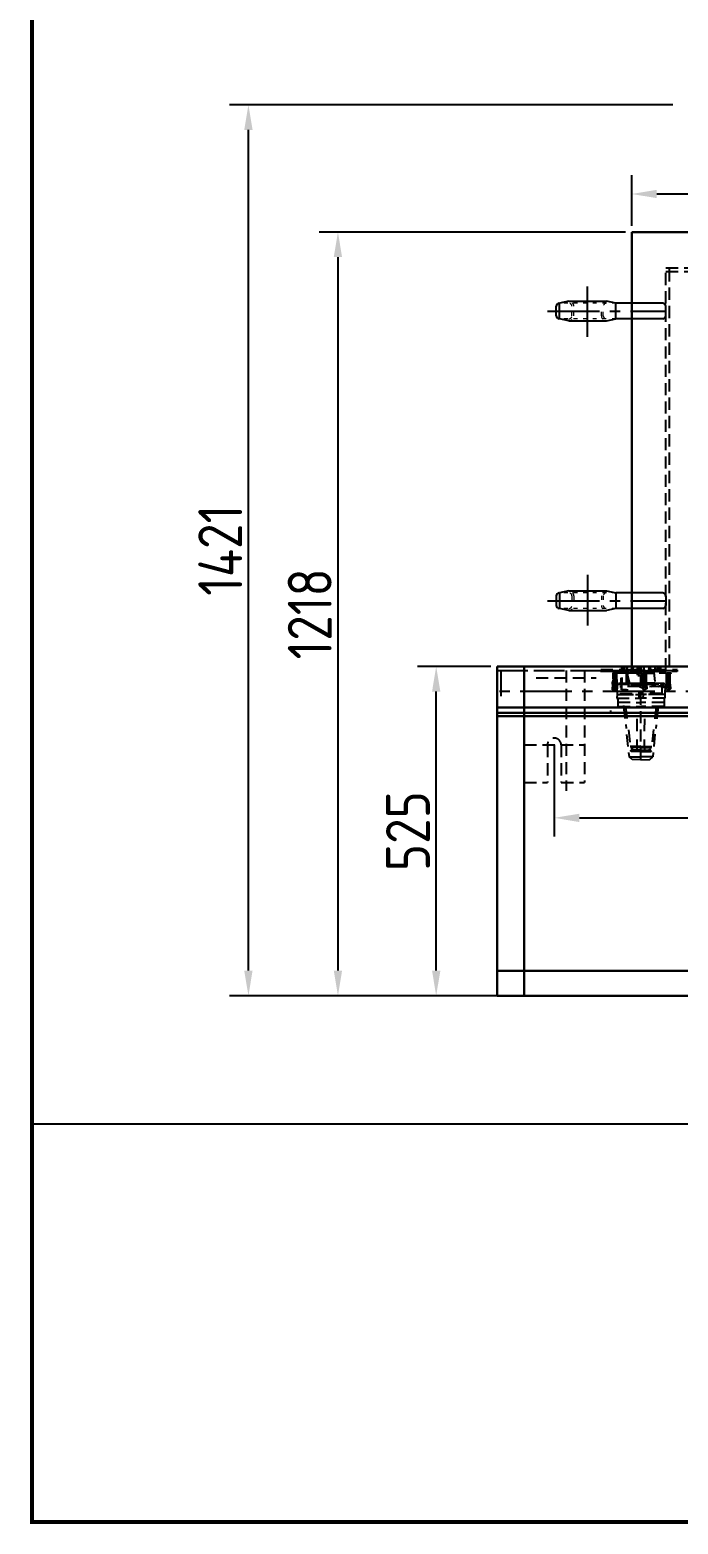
# Model space of a CAD drawing. Header units: millimetres. Extents: x 70841 to 133731, y -170061 to -164340.
# Drawn here: x 98683 to 99717, y -169741 to -167358 of the extents above; entities that cross this region are included whole.
import ezdxf

# ---------------------------------------------------------------- set-up
doc = ezdxf.new("R2010")
doc.units = ezdxf.units.MM
doc.header["$LTSCALE"] = 13
for name, pattern in [('ACAD_ISO03W100', [1.18, 0.47, -0.71]), ('CENTERX2', [101.6, 63.5, -12.7, 12.7, -12.7]), ('DASHED', [0.75, 0.5, -0.25]), ('HIDDEN', [9.525, 6.35, -3.175])]:
    doc.linetypes.add(name, pattern=pattern)
for name, color, linetype in [('1', 4, 'Continuous'), ('2', 3, 'Continuous'), ('粗实线', 4, 'Continuous'), ('细实线', 2, 'Continuous'), ('虚线', 6, 'HIDDEN'), ('铁心虚线', 1, 'DASHED')]:
    doc.layers.add(name, color=color, linetype=linetype)
doc.layers.add('标注、文本', color=3, linetype='Continuous', lineweight=25)
doc.styles.get("Standard").update_dxf_attribs({"font": 'gbenor.shx', "bigfont": 'gbcbig.shx'})
doc.dimstyles.new('1-15', dxfattribs={"dimscale": 20, "dimtxt": 3.5, "dimasz": 2, "dimexe": 1.5, "dimexo": 0.5, "dimgap": 0.5, "dimtad": 1, "dimtoh": 1, "dimdec": 1, "dimdsep": 46, "dimtxsty": 'Standard', "dimcen": 2.5, "dimclrd": 3, "dimclre": 3, "dimclrt": 3, "dimadec": 0, "dimazin": 2, "dimtfac": 1, "dimtdec": 1, "dimtmove": 0, "dimatfit": 2, "dimfxl": 1, "dimarcsym": 0})

# ---------------------------------------------------------------- blocks, each defined once
blk = doc.blocks.new('*D973')
at = {"layer": 'Defpoints', "color": 0, "transparency": 16777216}
for p in [(99330.8, -168373.7), (99428.2, -168373.7), (99428.2, -168898.7)]:
    blk.add_point(p, dxfattribs=at)
at = {"layer": '标注、文本', "color": 3, "lineweight": -2, "transparency": 16777216}
for p, q in [((99418.2, -168373.7), (99300.8, -168373.7)), ((99330.8, -168858.7), (99330.8, -168413.7)), ((99418.2, -168898.7), (99300.8, -168898.7))]:
    blk.add_line(p, q, dxfattribs=at)
at = {"layer": '标注、文本', "color": 3, "transparency": 16777216}
for points in [[(99324.2, -168413.7), (99337.5, -168413.7), (99330.8, -168373.7)], [(99324.2, -168858.7), (99337.5, -168858.7), (99330.8, -168898.7)]]:
    blk.add_solid(points, dxfattribs=at)
at = {"layer": '标注、文本', "color": 3, "transparency": 16777216, "insert": (99285.8, -168636.2), "char_height": 70, "attachment_point": 5, "rotation": 90}
blk.add_mtext('525', dxfattribs=at)
blk = doc.blocks.new('*D974')
at = {"layer": 'Defpoints', "color": 0, "transparency": 16777216}
for p in [(99642.7, -167680.7), (99174.1, -168898.7), (99592.7, -168898.7)]:
    blk.add_point(p, dxfattribs=at)
at = {"layer": '标注、文本', "color": 3, "lineweight": -2, "transparency": 16777216}
for p, q in [((99632.7, -167680.7), (99144.1, -167680.7)), ((99174.1, -167720.7), (99174.1, -168858.7)), ((99582.7, -168898.7), (99144.1, -168898.7))]:
    blk.add_line(p, q, dxfattribs=at)
at = {"layer": '标注、文本', "color": 3, "transparency": 16777216}
for points in [[(99167.4, -167720.7), (99180.7, -167720.7), (99174.1, -167680.7)], [(99167.4, -168858.7), (99180.7, -168858.7), (99174.1, -168898.7)]]:
    blk.add_solid(points, dxfattribs=at)
at = {"layer": '标注、文本', "color": 3, "transparency": 16777216, "insert": (99129.1, -168289.7), "char_height": 70, "attachment_point": 5, "rotation": 90}
blk.add_mtext('1218', dxfattribs=at)
blk = doc.blocks.new('*D975')
at = {"layer": 'Defpoints', "color": 0, "transparency": 16777216}
for p in [(100653.7, -167620), (99642.7, -167680.7), (100653.7, -167680.7)]:
    blk.add_point(p, dxfattribs=at)
at = {"layer": '标注、文本', "color": 3, "lineweight": -2, "transparency": 16777216}
for p, q in [((99642.7, -167670.7), (99642.7, -167590)), ((100653.7, -167670.7), (100653.7, -167590)), ((99682.7, -167620), (100613.7, -167620))]:
    blk.add_line(p, q, dxfattribs=at)
at = {"layer": '标注、文本', "color": 3, "transparency": 16777216}
for points in [[(99682.7, -167613.3), (99682.7, -167626.6), (99642.7, -167620)], [(100613.7, -167613.3), (100613.7, -167626.6), (100653.7, -167620)]]:
    blk.add_solid(points, dxfattribs=at)
at = {"layer": '标注、文本', "color": 3, "transparency": 16777216, "insert": (100148.2, -167575), "char_height": 70, "attachment_point": 5}
blk.add_mtext('1011', dxfattribs=at)
blk = doc.blocks.new('*D976')
at = {"layer": 'Defpoints', "color": 0, "transparency": 16777216}
for p in [(99519.2, -168498.7), (100148.2, -168498.7), (100148.2, -168615)]:
    blk.add_point(p, dxfattribs=at)
at = {"layer": '标注、文本', "color": 3, "lineweight": -2, "transparency": 16777216}
for p, q in [((99519.2, -168508.7), (99519.2, -168645)), ((100148.2, -168508.7), (100148.2, -168645)), ((99559.2, -168615), (100108.2, -168615))]:
    blk.add_line(p, q, dxfattribs=at)
at = {"layer": '标注、文本', "color": 3, "transparency": 16777216}
for points in [[(99559.2, -168608.4), (99559.2, -168621.7), (99519.2, -168615)], [(100108.2, -168608.4), (100108.2, -168621.7), (100148.2, -168615)]]:
    blk.add_solid(points, dxfattribs=at)
at = {"layer": '标注、文本', "color": 3, "transparency": 16777216, "insert": (99833.7, -168570), "char_height": 70, "attachment_point": 5}
blk.add_mtext('629', dxfattribs=at)
blk = doc.blocks.new('*D1769')
at = {"layer": 'Defpoints', "color": 0, "transparency": 16777216}
for p in [(99031.3, -167477.7), (99718.2, -167477.7), (99428.2, -168898.7)]:
    blk.add_point(p, dxfattribs=at)
at = {"layer": '标注、文本', "color": 3, "lineweight": -2, "transparency": 16777216}
for p, q in [((99708.2, -167477.7), (99001.3, -167477.7)), ((99031.3, -168858.7), (99031.3, -167517.7)), ((99418.2, -168898.7), (99001.3, -168898.7))]:
    blk.add_line(p, q, dxfattribs=at)
at = {"layer": '标注、文本', "color": 3, "transparency": 16777216}
for points in [[(99024.6, -167517.7), (99037.9, -167517.7), (99031.3, -167477.7)], [(99024.6, -168858.7), (99037.9, -168858.7), (99031.3, -168898.7)]]:
    blk.add_solid(points, dxfattribs=at)
at = {"layer": '标注、文本', "color": 3, "transparency": 16777216, "insert": (98986.3, -168188.2), "char_height": 70, "attachment_point": 5, "rotation": 90}
blk.add_mtext('1421', dxfattribs=at)

msp = doc.modelspace()

# ---------------------------------------------------------------- hatches: boundary and pattern name
at = {"layer": '铁心虚线', "ltscale": 3}
h = msp.add_hatch(color=6, dxfattribs=at)
h.dxf.hatch_style = 2
h.paths.add_polyline_path([(99657.156, -168380.596), (99688.487, -168380.646), (99689.286, -168384.104)])
h = msp.add_hatch(color=6, dxfattribs=at)
h.dxf.hatch_style = 2
h.paths.add_polyline_path([(99657.156, -168380.596), (99657.954, -168384.054), (99689.286, -168384.104)])
h = msp.add_hatch(color=6, dxfattribs=at)
h.dxf.hatch_style = 2
h.paths.add_polyline_path([(99688.487, -168380.646), (99694.339, -168380.752), (99694.977, -168383.518)])
h = msp.add_hatch(color=6, dxfattribs=at)
h.dxf.hatch_style = 2
h.paths.add_polyline_path([(99688.487, -168380.646), (99689.286, -168384.104), (99694.977, -168383.518)])
h = msp.add_hatch(color=6, dxfattribs=at)
h.dxf.hatch_style = 2
h.paths.add_polyline_path([(99694.339, -168380.752), (99694.977, -168383.518), (99695.03, -168380.593)])

# ---------------------------------------------------------------- linework, layer by layer
at = {"layer": '1', "color": 1, "linetype": 'CENTERX2', "lineweight": -3, "ltscale": 0.1}
for p, q in [((99572.178, -167848.006), (99572.178, -167767.313)), ((99508.557, -167806.67), (99697.169, -167806.67)), ((99572.178, -168227.281), (99572.178, -168307.974)), ((99508.557, -168268.617), (99697.169, -168268.617)), ((100868.169, -168413.745), (99428.169, -168413.745))]:
    msp.add_line(p, q, dxfattribs=at)
at = {"layer": '1', "const_width": 6.541}
msp.add_lwpolyline([(98685.929, -169738.188), (105861.929, -169738.188), (105861.929, -164580.438), (98685.929, -164580.438), (98685.929, -169738.188)], dxfattribs=at)
at = {"layer": '2'}
msp.add_line((98685.929, -169102.813), (105861.929, -169102.813), dxfattribs=at)
at = {"layer": '标注、文本'}
for p, q in [((99522.187, -167814.17), (99522.187, -167799.17)), ((99542.427, -167791.17), (99527.427, -167794.17)), ((99527.427, -167819.17), (99527.427, -167794.17)), ((99542.427, -167791.17), (99602.427, -167791.17)), ((99617.427, -167794.17), (99602.427, -167791.17)), ((99692.169, -167794.17), (99617.427, -167794.17)), ((99617.427, -167819.17), (99617.427, -167794.17)), ((99697.169, -167814.17), (99697.169, -167799.17)), ((99542.427, -167822.17), (99527.427, -167819.17)), ((99542.427, -167822.17), (99602.427, -167822.17)), ((99602.427, -167822.17), (99617.427, -167819.17)), ((99692.169, -167819.17), (99617.427, -167819.17)), ((99542.427, -168253.117), (99527.427, -168256.117)), ((99542.427, -168253.117), (99602.427, -168253.117)), ((99602.427, -168253.117), (99617.427, -168256.117)), ((99522.187, -168261.117), (99522.187, -168276.117)), ((99527.427, -168256.117), (99527.427, -168281.117)), ((99692.169, -168256.117), (99617.427, -168256.117)), ((99617.427, -168256.117), (99617.427, -168281.117)), ((99697.169, -168261.117), (99697.169, -168276.117)), ((99542.427, -168284.117), (99527.427, -168281.117)), ((99542.427, -168284.117), (99602.427, -168284.117)), ((99617.427, -168281.117), (99602.427, -168284.117)), ((99692.169, -168281.117), (99617.427, -168281.117))]:
    msp.add_line(p, q, dxfattribs=at)
at = {"layer": '标注、文本', "color": 2, "linetype": 'ACAD_ISO03W100', "lineweight": 18}
for p, q in [((99617.427, -167794.17), (99527.187, -167794.17)), ((99547.427, -167814.17), (99547.427, -167799.17)), ((99550.427, -167814.17), (99550.427, -167799.17)), ((99594.427, -167814.17), (99594.427, -167799.17)), ((99597.427, -167814.17), (99597.427, -167799.17)), ((99617.427, -167819.17), (99527.187, -167819.17)), ((99617.427, -168256.117), (99527.187, -168256.117)), ((99547.427, -168261.117), (99547.427, -168276.117)), ((99550.427, -168261.117), (99550.427, -168276.117)), ((99594.427, -168261.117), (99594.427, -168276.117)), ((99597.427, -168261.117), (99597.427, -168276.117)), ((99617.427, -168281.117), (99527.187, -168281.117))]:
    msp.add_line(p, q, dxfattribs=at)
at = {"layer": '标注、文本'}
for centre, start, end in [((99527.187, -167799.17), 90, 180), ((99692.169, -167799.17), 0, 90), ((99527.187, -167814.17), 180, 270), ((99692.169, -167814.17), 270, 0), ((99527.187, -168261.117), 90, 180), ((99527.187, -168276.117), 180, 270), ((99692.169, -168261.117), 0, 90), ((99692.169, -168276.117), 270, 0)]:
    msp.add_arc(centre, 5, start, end, dxfattribs=at)
at = {"layer": '标注、文本', "color": 2, "linetype": 'ACAD_ISO03W100', "lineweight": 18}
for centre, radius, start, end in [((99542.427, -167799.17), 8, 0, 90), ((99542.427, -167799.17), 5, 0, 90), ((99602.427, -167799.17), 8, 90, 180), ((99602.427, -167799.17), 5, 90, 180), ((99542.427, -167814.17), 5, 270, 0), ((99542.427, -167814.17), 8, 270, 0), ((99602.427, -167814.17), 8, 180, 270), ((99602.427, -167814.17), 5, 180, 270), ((99542.427, -168261.117), 8, 0, 90), ((99602.427, -168261.117), 8, 90, 180), ((99542.427, -168261.117), 5, 0, 90), ((99542.427, -168276.117), 5, 270, 0), ((99542.427, -168276.117), 8, 270, 0), ((99602.427, -168276.117), 8, 180, 270), ((99602.427, -168261.117), 5, 90, 180), ((99602.427, -168276.117), 5, 180, 270)]:
    msp.add_arc(centre, radius, start, end, dxfattribs=at)
at = {"layer": '粗实线', "lineweight": 30}
for p, q in [((99642.669, -167680.745), (99642.669, -168373.745)), ((99642.669, -167680.745), (100653.669, -167680.745)), ((99428.169, -168373.745), (100868.169, -168373.745)), ((99428.169, -168373.745), (99428.169, -168438.745)), ((99428.169, -168373.745), (99428.169, -168898.745)), ((99471.169, -168373.745), (99471.169, -168898.745)), ((99428.169, -168438.745), (100868.169, -168438.745)), ((99428.169, -168858.745), (100868.169, -168858.745)), ((99428.169, -168898.745), (100868.169, -168898.745))]:
    msp.add_line(p, q, dxfattribs=at)
at = {"layer": '细实线', "color": 4, "lineweight": 30}
for p, q in [((99428.169, -168447.701), (100868.169, -168447.701)), ((99428.169, -168452.701), (100868.169, -168452.701))]:
    msp.add_line(p, q, dxfattribs=at)
at = {"layer": '虚线', "ltscale": 0.5}
for p, q in [((99428.169, -168379.745), (100868.169, -168379.745)), ((99434.169, -168379.745), (99434.169, -168438.745))]:
    msp.add_line(p, q, dxfattribs=at)
at = {"layer": '铁心虚线', "color": 6, "ltscale": 3}
for p, q in [((99697.169, -167737.745), (100599.169, -167737.745)), ((99697.169, -168379.745), (99697.169, -167737.745)), ((99697.169, -167743.745), (100599.169, -167743.745)), ((99703.169, -168373.745), (99703.169, -167737.745)), ((99428.169, -168379.745), (99637.021, -168379.745)), ((99471.169, -168379.745), (99471.169, -168558.745)), ((99490.169, -168391.745), (99586.169, -168391.745)), ((99538.169, -168379.745), (99538.169, -168571.745)), ((99567.169, -168379.745), (99567.169, -168558.745)), ((99657.169, -168522.625), (99657.486, -168373.745)), ((99609.13, -168443.701), (99609.13, -168447.701)), ((99471.169, -168498.745), (99567.169, -168498.745)), ((99508.169, -168498.745), (99508.169, -168558.745)), ((99519.169, -168498.745), (99519.169, -168558.745)), ((99530.169, -168498.745), (99530.169, -168558.745)), ((99471.169, -168558.745), (99508.169, -168558.745)), ((99530.169, -168558.745), (99567.169, -168558.745))]:
    msp.add_line(p, q, dxfattribs=at)
for points in [[(99599.179, -168380.913), (99636.362, -168381.069)], [(99611.52, -168383.89), (99613.754, -168384.103), (99615.297, -168384.475), (99615.616, -168385.858)], [(99611.836, -168401.985), (99612.049, -168399.75), (99617.154, -168384.004)], [(99620.989, -168383.89), (99613.754, -168384.103)], [(99657.263, -168384.213), (99617.154, -168384.004), (99614.762, -168402.038)], [(99615.179, -168380.913), (99652.362, -168381.069)], [(99615.829, -168383.624), (99617.531, -168384.688), (99617.85, -168386.071)], [(99619.234, -168385.752), (99619.606, -168384.209), (99620.989, -168383.89)], [(99657.156, -168380.596), (99625.824, -168380.546), (99626.356, -168379.695), (99657.688, -168379.745)], [(99626.647, -168373.745), (99626.356, -168379.695)], [(99631.84, -168383.569), (99632.053, -168381.335), (99626.361, -168381.921), (99626.84, -168383.995)], [(99633.383, -168383.942), (99638.438, -168399.527), (99638.225, -168401.761)], [(99636.889, -168377.992), (99634.763, -168400.333)], [(99634.766, -168383.622), (99639.289, -168400.059), (99639.768, -168402.134), (99637.534, -168401.921)], [(99652.209, -168387.565), (99652.05, -168373.745)], [(99653.346, -168373.745), (99653.38, -168389.48)], [(99657.156, -168380.596), (99688.487, -168380.646), (99689.019, -168379.795), (99657.688, -168379.745)], [(99657.263, -168384.213), (99694.977, -168383.518), (99695.03, -168380.593), (99657.156, -168380.596)], [(99657.263, -168384.213), (99696.52, -168383.89), (99698.063, -168384.263), (99698.382, -168385.646)], [(99660.88, -168384.107), (99662.423, -168384.479), (99662.742, -168385.862)], [(99661.43, -168373.745), (99661.466, -168389.798)], [(99661.624, -168381.021), (99690.03, -168381.019)], [(99662.529, -168388.096), (99662.686, -168373.745)], [(99662.954, -168383.628), (99664.657, -168384.691), (99664.976, -168386.074)], [(99666.359, -168385.755), (99666.731, -168384.212), (99668.114, -168383.893)], [(99677.689, -168378.041), (99679.872, -168400.116)], [(99688.627, -168373.745), (99689.019, -168379.795)], [(99696.52, -168383.89), (99698.754, -168384.103), (99700.297, -168384.475), (99700.616, -168385.858)], [(99705.989, -168383.89), (99698.754, -168384.103)], [(99700.829, -168383.624), (99702.531, -168384.688), (99702.85, -168386.071)], [(99704.234, -168385.752), (99704.606, -168384.209), (99705.989, -168383.89)], [(99611.836, -168401.985), (99611.677, -168410.762), (99616.146, -168411.187), (99616.145, -168401.718)], [(99611.836, -168401.985), (99653.328, -168401.874), (99654.179, -168402.406), (99655.19, -168403.63)], [(99617.055, -168411.019), (99615.512, -168410.647), (99613.97, -168410.275), (99613.65, -168408.892)], [(99617.959, -168408.625), (99616.416, -168408.253), (99616.097, -168406.87)], [(99619.502, -168408.998), (99618.97, -168409.849), (99617.055, -168411.019)], [(99618.539, -168402.622), (99619.285, -168418.474), (99619.179, -168424.326), (99657.054, -168424.322)], [(99619.288, -168401.763), (99619.502, -168408.998)], [(99655.669, -168405.704), (99623.646, -168405.813)], [(99634.763, -168400.333), (99657.317, -168400.225)], [(99660.776, -168408.895), (99655.828, -168406.396), (99655.19, -168403.63)], [(99690.671, -168402.722), (99691.734, -168401.02), (99693.809, -168400.541), (99695.351, -168400.913), (99695.83, -168402.987), (99695.725, -168418.307), (99695.62, -168424.159), (99657.054, -168424.322)], [(99666.414, -168401.767), (99691.202, -168401.871), (99690.938, -168416.499), (99690.566, -168418.042), (99689.183, -168418.361), (99657.159, -168418.471)], [(99664.18, -168411.023), (99662.638, -168410.651), (99661.095, -168410.278), (99660.776, -168408.895)], [(99662.797, -168401.873), (99665.031, -168402.086)], [(99662.797, -168401.873), (99665.031, -168402.086)], [(99665.085, -168408.629), (99663.542, -168408.257), (99663.223, -168406.874)], [(99666.627, -168409.001), (99665.404, -168410.012), (99664.18, -168411.023)], [(99666.414, -168401.767), (99691.202, -168401.871), (99692.054, -168402.403), (99693.064, -168403.626)], [(99666.414, -168401.767), (99666.627, -168409.001)], [(99690.99, -168404.105), (99691.202, -168401.871), (99690.618, -168405.648), (99666.68, -168406.075)], [(99698.65, -168408.892), (99693.703, -168406.392), (99693.064, -168403.626)], [(99702.055, -168411.019), (99700.512, -168410.647), (99698.97, -168410.275), (99698.65, -168408.892)], [(99702.959, -168408.625), (99701.416, -168408.253), (99701.097, -168406.87)], [(99704.502, -168408.998), (99703.97, -168409.849), (99702.055, -168411.019)], [(99704.288, -168401.763), (99704.502, -168408.998)], [(99619.179, -168424.326), (99620.722, -168424.698), (99620.67, -168437.092), (99657.161, -168437.408)], [(99620.616, -168430.549), (99657.107, -168430.865)], [(99629.819, -168435.708), (99629.447, -168437.251), (99633.972, -168472.625)], [(99694.237, -168424.478), (99694.344, -168437.564), (99657.161, -168437.408)], [(99684.876, -168437.565), (99681.315, -168472.62)], [(99651.633, -168476.56), (99651.205, -168452.622)], [(99663.336, -168476.771), (99663.599, -168452.674)], [(99634.664, -168481.934), (99638.497, -168517.467), (99657.435, -168517.466)], [(99637.376, -168474.752), (99640.996, -168503.051)], [(99651.21, -168509.434), (99651.474, -168485.337)], [(99679.773, -168481.717), (99676.372, -168517.464), (99657.435, -168517.466)], [(99663.605, -168509.486), (99663.177, -168485.548)], [(99677.325, -168474.27), (99674.402, -168502.623)], [(99641.422, -168508.052), (99641.263, -168507.36), (99641.954, -168507.2)], [(99657.753, -168509.38), (99642.433, -168509.275), (99641.582, -168508.743), (99641.422, -168508.052)], [(99641.688, -168502.892), (99643.23, -168503.264), (99643.55, -168504.647), (99643.178, -168506.19), (99641.954, -168507.2)], [(99672.594, -168507.41), (99671.583, -168506.187), (99671.264, -168504.804), (99671.636, -168503.261), (99673.711, -168502.782)], [(99673.605, -168508.634), (99673.765, -168509.325), (99672.382, -168509.645)], [(99672.594, -168507.41), (99673.445, -168507.942), (99673.605, -168508.634)], [(99657.169, -168522.625), (99643.232, -168522.201), (99638.497, -168517.467)], [(99657.169, -168522.625), (99671.638, -168522.199), (99676.372, -168517.464)]]:
    msp.add_lwpolyline(points, dxfattribs=at)
for points in [[(99633.91, -168380.864), (99634.232, -168410.653), (99626.306, -168411.026), (99625.824, -168380.546)], [(99635.511, -168380.537), (99635.301, -168411.177), (99627.215, -168410.859), (99627.585, -168380.91)]]:
    msp.add_lwpolyline(points, close=True, dxfattribs=at)
msp.add_arc((99519.169, -168498.745), 11, 0, 180, dxfattribs=at)
for points in [[(99593.11, -168380.815), (99593.11, -168380.815), (99630.293, -168380.971), (99630.293, -168380.971)], [(99593.322, -168378.581), (99593.322, -168378.581), (99630.346, -168378.045), (99630.346, -168378.045)], [(99613.437, -168401.657), (99613.437, -168401.657), (99613.382, -168385.646), (99613.382, -168385.646)], [(99615.671, -168401.87), (99615.671, -168401.87), (99615.616, -168385.858), (99615.616, -168385.858)], [(99617.905, -168402.082), (99617.905, -168402.082), (99617.85, -168386.071), (99617.85, -168386.071)], [(99619.288, -168401.763), (99619.288, -168401.763), (99619.234, -168385.752), (99619.234, -168385.752)], [(99620.989, -168383.89), (99620.989, -168383.89), (99634.766, -168383.622), (99634.766, -168383.622)], [(99626.647, -168373.745), (99626.472, -168377.321), (99626.356, -168379.695), (99626.356, -168379.695)], [(99628.968, -168373.745), (99628.741, -168377.445), (99628.59, -168379.907), (99628.59, -168379.907)], [(99630.259, -168373.745), (99630.087, -168377.262), (99629.973, -168379.588), (99629.973, -168379.588)], [(99633.871, -168373.745), (99633.702, -168377.202), (99633.591, -168379.481), (99633.591, -168379.481)], [(99635.507, -168373.745), (99635.283, -168377.415), (99635.133, -168379.853), (99635.133, -168379.853)], [(99639.07, -168381.13), (99639.07, -168381.13), (99675.402, -168380.754), (99675.402, -168380.754)], [(99639.123, -168378.204), (99639.123, -168378.204), (99675.614, -168378.52), (99675.614, -168378.52)], [(99642.656, -168373.745), (99642.483, -168377.291), (99642.368, -168379.64), (99642.368, -168379.64)], [(99644.871, -168373.745), (99644.709, -168377.414), (99644.602, -168379.853), (99644.602, -168379.853)], [(99656.996, -168379.905), (99656.996, -168379.905), (99656.996, -168377.151), (99656.996, -168373.745)], [(99657.534, -168373.745), (99657.549, -168383.01), (99657.584, -168404.534), (99657.584, -168404.534)], [(99657.688, -168379.745), (99657.688, -168379.745), (99657.688, -168377.077), (99657.687, -168373.745)], [(99659.656, -168385.117), (99659.656, -168385.117), (99663.169, -168400.331), (99663.169, -168400.331)], [(99660.562, -168401.661), (99660.562, -168401.661), (99660.508, -168385.649), (99660.508, -168385.649)], [(99662.797, -168401.873), (99662.797, -168401.873), (99662.742, -168385.862), (99662.742, -168385.862)], [(99665.031, -168402.086), (99665.031, -168402.086), (99664.976, -168386.074), (99664.976, -168386.074)], [(99666.414, -168401.767), (99666.414, -168401.767), (99666.359, -168385.755), (99666.359, -168385.755)], [(99669.797, -168373.745), (99669.968, -168377.382), (99670.082, -168379.797), (99670.082, -168379.797)], [(99672.021, -168373.745), (99672.198, -168377.5), (99672.316, -168380.01), (99672.316, -168380.01)], [(99678.11, -168380.815), (99678.11, -168380.815), (99715.293, -168380.971), (99715.293, -168380.971)], [(99678.322, -168378.581), (99678.322, -168378.581), (99715.346, -168378.045), (99715.346, -168378.045)], [(99679.266, -168373.745), (99679.437, -168377.382), (99679.551, -168379.796), (99679.551, -168379.796)], [(99680.791, -168373.745), (99680.972, -168377.588), (99681.093, -168380.168), (99681.093, -168380.168)], [(99684.413, -168373.745), (99684.591, -168377.529), (99684.711, -168380.062), (99684.711, -168380.062)], [(99685.811, -168373.745), (99685.981, -168377.352), (99686.094, -168379.742), (99686.094, -168379.742)], [(99688.627, -168373.745), (99688.863, -168377.38), (99689.019, -168379.795), (99689.019, -168379.795)], [(99698.437, -168401.657), (99698.437, -168401.657), (99698.382, -168385.646), (99698.382, -168385.646)], [(99700.671, -168401.87), (99700.671, -168401.87), (99700.616, -168385.858), (99700.616, -168385.858)], [(99702.905, -168402.082), (99702.905, -168402.082), (99702.85, -168386.071), (99702.85, -168386.071)], [(99704.288, -168401.763), (99704.288, -168401.763), (99704.234, -168385.752), (99704.234, -168385.752)], [(99613.65, -168408.892), (99613.65, -168408.892), (99613.437, -168401.657), (99613.437, -168401.657)], [(99615.671, -168401.87), (99615.671, -168401.87), (99617.905, -168402.082), (99617.905, -168402.082)], [(99615.671, -168401.87), (99615.671, -168401.87), (99616.097, -168406.87), (99616.097, -168406.87)], [(99617.959, -168408.625), (99617.959, -168408.625), (99617.267, -168408.785), (99617.267, -168408.785)], [(99617.905, -168402.082), (99617.905, -168402.082), (99617.959, -168408.625), (99617.959, -168408.625)], [(99619.285, -168418.474), (99619.285, -168418.474), (99657.159, -168418.471), (99657.159, -168418.471)], [(99619.288, -168401.763), (99619.288, -168401.763), (99639.768, -168402.134), (99639.768, -168402.134)], [(99621.677, -168400.441), (99621.677, -168400.441), (99657.317, -168400.225), (99657.317, -168400.225)], [(99623.966, -168416.665), (99623.966, -168416.665), (99657.372, -168416.236), (99657.372, -168416.236)], [(99625.828, -168418.42), (99625.828, -168418.42), (99657.159, -168418.471), (99657.159, -168418.471)], [(99654.234, -168418.418), (99654.234, -168418.418), (99654.128, -168424.269), (99654.128, -168424.269)], [(99695.725, -168418.307), (99695.725, -168418.307), (99657.159, -168418.471), (99657.159, -168418.471)], [(99679.872, -168400.116), (99679.872, -168400.116), (99657.317, -168400.225), (99657.317, -168400.225)], [(99693.809, -168400.541), (99693.809, -168400.541), (99657.317, -168400.225), (99657.317, -168400.225)], [(99690.938, -168416.499), (99690.938, -168416.499), (99657.372, -168416.236), (99657.372, -168416.236)], [(99660.776, -168408.895), (99660.776, -168408.895), (99660.562, -168401.661), (99660.562, -168401.661)], [(99660.777, -168418.364), (99660.777, -168418.364), (99660.671, -168424.215), (99660.671, -168424.215)], [(99662.797, -168401.873), (99662.797, -168401.873), (99663.223, -168406.874), (99663.223, -168406.874)], [(99665.085, -168408.629), (99665.085, -168408.629), (99664.393, -168408.789), (99664.393, -168408.789)], [(99665.031, -168402.086), (99665.031, -168402.086), (99665.085, -168408.629), (99665.085, -168408.629)], [(99683.117, -168401.552), (99683.117, -168401.552), (99673.915, -168405.862), (99673.915, -168405.862)], [(99678.915, -168405.436), (99678.915, -168405.436), (99678.223, -168405.596), (99678.223, -168405.596)], [(99685.617, -168406.074), (99685.617, -168406.074), (99691.202, -168401.871), (99691.202, -168401.871)], [(99687.692, -168405.595), (99687.692, -168405.595), (99690.99, -168404.105), (99690.99, -168404.105)], [(99690.671, -168402.722), (99690.671, -168402.722), (99690.725, -168418.733), (99690.725, -168418.733)], [(99693.809, -168400.541), (99693.809, -168400.541), (99693.117, -168400.7), (99693.117, -168400.7)], [(99698.65, -168408.892), (99698.65, -168408.892), (99698.437, -168401.657), (99698.437, -168401.657)], [(99700.671, -168401.87), (99700.671, -168401.87), (99702.905, -168402.082), (99702.905, -168402.082)], [(99700.671, -168401.87), (99700.671, -168401.87), (99701.097, -168406.87), (99701.097, -168406.87)], [(99702.959, -168408.625), (99702.959, -168408.625), (99702.267, -168408.785), (99702.267, -168408.785)], [(99702.905, -168402.082), (99702.905, -168402.082), (99702.959, -168408.625), (99702.959, -168408.625)], [(99633.064, -168437.144), (99633.064, -168437.144), (99635.992, -168465.603), (99635.992, -168465.603)], [(99694.29, -168431.021), (99694.29, -168431.021), (99657.107, -168430.865), (99657.107, -168430.865)], [(99681.95, -168437.512), (99681.95, -168437.512), (99678.335, -168466.025), (99678.335, -168466.025)], [(99657.22, -168500.763), (99657.22, -168500.763), (99640.517, -168500.977), (99640.517, -168500.977)], [(99641.422, -168508.052), (99641.422, -168508.052), (99640.731, -168508.211), (99640.731, -168508.211)], [(99657.699, -168502.837), (99657.699, -168502.837), (99640.996, -168503.051), (99640.996, -168503.051)], [(99657.274, -168507.305), (99657.274, -168507.305), (99641.954, -168507.2), (99641.954, -168507.2)], [(99657.22, -168500.763), (99657.22, -168500.763), (99674.775, -168501.08), (99674.775, -168501.08)], [(99657.274, -168507.305), (99657.274, -168507.305), (99673.286, -168507.251), (99673.286, -168507.251)], [(99657.699, -168502.837), (99657.699, -168502.837), (99674.402, -168502.623), (99674.402, -168502.623)], [(99657.753, -168509.38), (99657.753, -168509.38), (99672.382, -168509.645), (99672.382, -168509.645)]]:
    msp.add_open_spline(points, degree=3, dxfattribs=at)

# ---------------------------------------------------------------- dimensions: what is measured, and where the dimension line sits
at = {"layer": '标注、文本'}
for base, p1, p2, picture, middle in [((99031.256, -167477.745), (99428.169, -168898.745), (99718.169, -167477.745), '*D1769', (98986.256, -168188.245)), ((99174.062, -168898.745), (99642.669, -167680.745), (99592.669, -168898.745), '*D974', (99129.062, -168289.745)), ((99330.83, -168373.745), (99428.169, -168898.745), (99428.169, -168373.745), '*D973', (99285.83, -168636.245))]:
    dim = msp.add_linear_dim(base=base, p1=p1, p2=p2, angle=90, dimstyle='1-15', dxfattribs=at)
    dim.commit()
    dim.dimension.update_dxf_attribs({"geometry": picture, "text_midpoint": middle})
for base, p1, p2, picture, middle in [((100653.669, -167619.981), (99642.669, -167680.745), (100653.669, -167680.745), '*D975', (100148.169, -167574.981)), ((100148.169, -168615.024), (99519.169, -168498.745), (100148.169, -168498.745), '*D976', (99833.669, -168570.024))]:
    dim = msp.add_linear_dim(base=base, p1=p1, p2=p2, dimstyle='1-15', dxfattribs=at)
    dim.commit()
    dim.dimension.update_dxf_attribs({"geometry": picture, "text_midpoint": middle})

doc.saveas('drawing.dxf')
